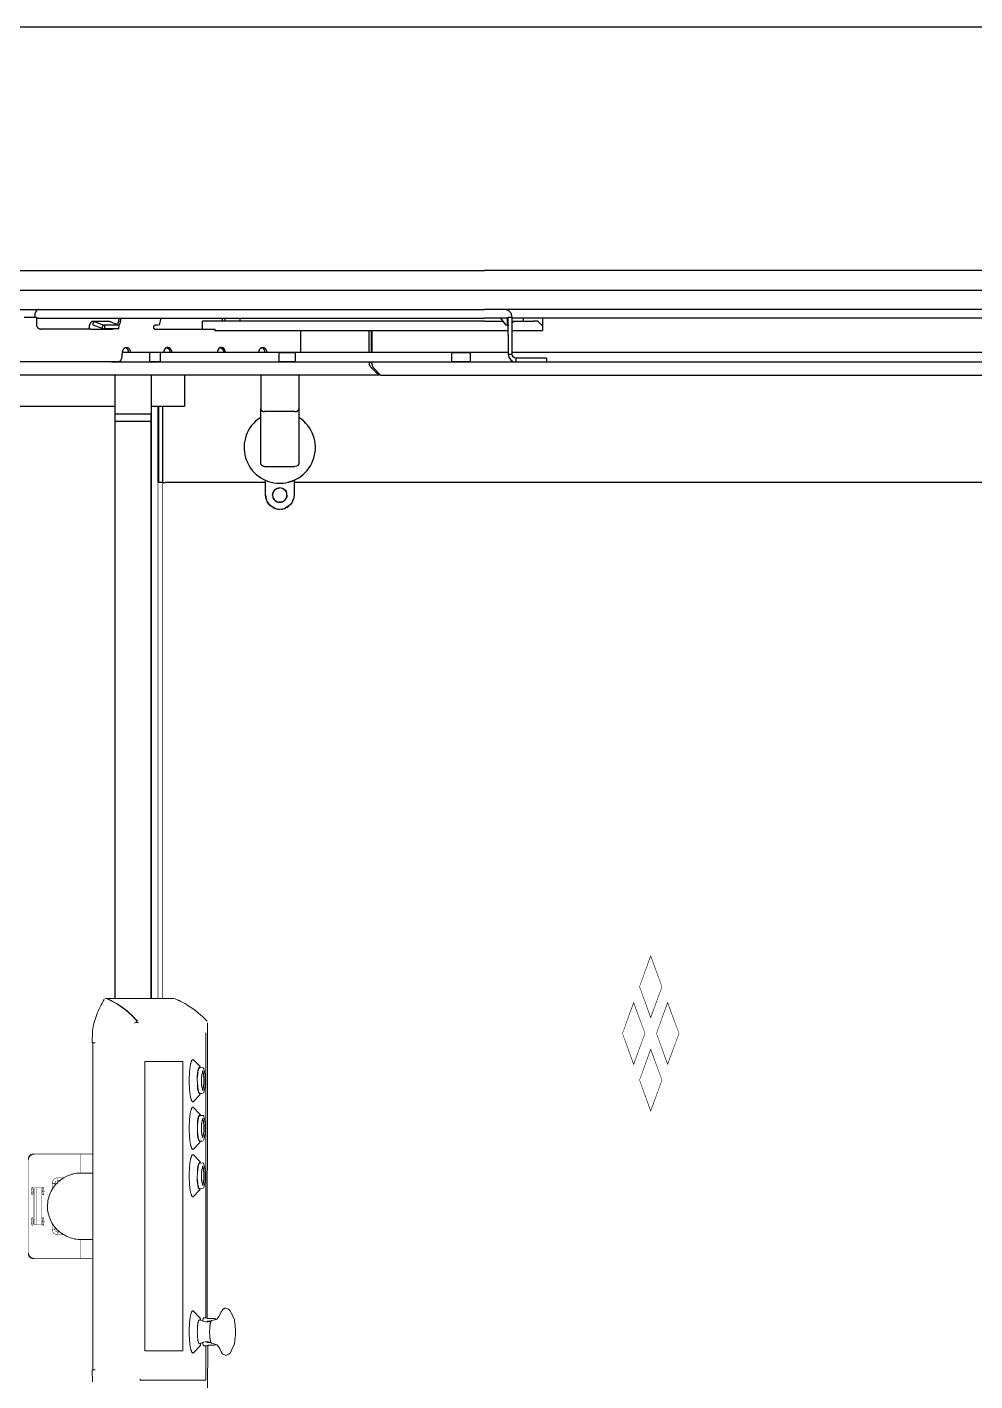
# Model space of a CAD drawing. Header units: millimetres. Extents: x -187347 to 135007, y -6415 to 292048.
# Drawn here: x -42804 to -41808, y 10049 to 11472 of the extents above; entities that cross this region are included whole.
import ezdxf

# ---------------------------------------------------------------- set-up
doc = ezdxf.new("R2010")
doc.units = ezdxf.units.MM
doc.header["$LTSCALE"] = 100
doc.layers.get('0').update_dxf_attribs({"lineweight": 18})
doc.layers.add('A-ANNO-DIMS', color=211, linetype='Continuous', lineweight=5)
doc.layers.add('Layout Cabinplant', color=30, linetype='Continuous')

# ---------------------------------------------------------------- blocks, each defined once
blk = doc.blocks.new('CP_Giblet area_New')
at = {"color": 0, "linetype": 'Continuous'}
for p, q in [((1496.7, -2405.5), (1496.7, -1798.6)), ((1496.7, -1798.6), (1496.7, -2405.5)), ((1534.7, -1798.5), (1534.7, -2405.5)), ((1348.5, -2320.6), (1349.9, -2318.5)), ((1348.9, -2320), (1348.5, -2320.6)), ((1349.9, -2318.5), (1352.3, -2316.1)), ((1350.7, -2317.8), (1349.9, -2318.5)), ((1352.3, -2316.1), (1356.1, -2313.9)), ((1354.2, -2315), (1352.3, -2316.1)), ((1356.1, -2313.9), (1358.6, -2313.2)), ((1357.5, -2313.5), (1356.1, -2313.9)), ((1358.6, -2313.2), (1361.5, -2312.9)), ((1360.1, -2313.1), (1358.6, -2313.2)), ((1363, -2313.1), (1361.5, -2312.9)), ((1361.5, -2312.9), (1364.4, -2313.2)), ((1365.6, -2313.5), (1364.4, -2313.2)), ((1364.4, -2313.2), (1366.9, -2313.9)), ((1368.9, -2315), (1366.9, -2313.9)), ((1366.9, -2313.9), (1370.7, -2316.1)), ((1372.5, -2317.8), (1370.7, -2316.1)), ((1370.7, -2316.1), (1373.2, -2318.4)), ((1374.6, -2320.5), (1373.2, -2318.4)), ((1373.2, -2318.4), (1374.6, -2320.5)), ((1346.6, -2327.9), (1347.1, -2324)), ((1346.6, -2343.6), (1346.6, -2327.9)), ((1347.1, -2324), (1348.5, -2320.6)), ((1347.7, -2322.7), (1347.1, -2324)), ((1354.3, -2326), (1354.1, -2327.9)), ((1354.1, -2327.9), (1354.3, -2326)), ((1354.1, -2327.9), (1354.3, -2329.9)), ((1355, -2324.2), (1354.3, -2326)), ((1354.3, -2326), (1354.7, -2325.1)), ((1354.3, -2329.9), (1355, -2331.6)), ((1355, -2331.6), (1354.7, -2330.8)), ((1355.7, -2323.2), (1355, -2324.2)), ((1355.7, -2332.6), (1355, -2331.6)), ((1355, -2331.6), (1355.7, -2332.6)), ((1356.9, -2322.1), (1355.7, -2323.2)), ((1356.9, -2333.8), (1355.7, -2332.6)), ((1355.7, -2332.6), (1356.9, -2333.8)), ((1358.8, -2320.9), (1356.9, -2322.1)), ((1356.9, -2322.1), (1357.8, -2321.6)), ((1356.9, -2333.8), (1358.8, -2334.9)), ((1358.8, -2334.9), (1357.8, -2334.3)), ((1360.1, -2320.6), (1358.8, -2320.9)), ((1358.8, -2320.9), (1360.1, -2320.6)), ((1361.5, -2320.4), (1360.1, -2320.6)), ((1360.1, -2320.6), (1361, -2320.5)), ((1363, -2320.6), (1361.5, -2320.4)), ((1361.5, -2320.4), (1362.1, -2320.5)), ((1364.2, -2320.9), (1363, -2320.6)), ((1366.2, -2322), (1364.2, -2320.9)), ((1364.2, -2320.9), (1365.3, -2321.6)), ((1364.2, -2334.9), (1366.2, -2333.8)), ((1366.2, -2333.8), (1365.4, -2334.3)), ((1367.4, -2323.2), (1366.2, -2322)), ((1366.2, -2322), (1367.4, -2323.2)), ((1366.2, -2333.8), (1367.4, -2332.7)), ((1368.1, -2324.2), (1367.4, -2323.2)), ((1367.4, -2323.2), (1368.1, -2324.2)), ((1367.4, -2332.7), (1368.1, -2331.6)), ((1368.1, -2324.2), (1368.4, -2325.1)), ((1368.8, -2326), (1368.1, -2324.2)), ((1368.1, -2331.6), (1368.8, -2329.9)), ((1368.8, -2329.9), (1368.4, -2330.8)), ((1369.1, -2327.9), (1368.8, -2326)), ((1369.1, -2327.9), (1368.8, -2329.9)), ((1368.8, -2329.9), (1369.1, -2327.9)), ((1375.5, -2322.7), (1374.6, -2320.5)), ((1374.6, -2320.5), (1376, -2324)), ((1376.6, -2327.9), (1376, -2324)), ((1376, -2324), (1376.6, -2327.9)), ((1376.6, -2327.9), (1376.6, -2343.6)), ((622.1, -2341), (1346.6, -2341)), ((1352.9, -2341.4), (1346.6, -2343.6)), ((1358.8, -2334.9), (1360.1, -2335.3)), ((1360.1, -2335.3), (1361.5, -2335.4)), ((1361.5, -2335.4), (1361, -2335.4)), ((1361.5, -2335.4), (1363, -2335.3)), ((1363, -2335.3), (1362.1, -2335.4)), ((1364.2, -2334.9), (1363, -2335.3)), ((1363, -2335.3), (1364.2, -2334.9)), ((1376.6, -2343.6), (1375.9, -2343.4)), ((1376.6, -2341), (1481.9, -2341)), ((1378.4, -2344.4), (1376.6, -2343.6)), ((1484.6, -2341), (1481.9, -2341)), ((1484.6, -2341), (1488.6, -2341)), ((1484.6, -2341), (1484.6, -2421.3)), ((1488.6, -2341), (1489.8, -2341)), ((1488.6, -2341), (1488.6, -2421.3)), ((1489.8, -2421.3), (1489.8, -2341)), ((1341.6, -2361.9), (1341.7, -2360.8)), ((1341.6, -2418.5), (1341.6, -2361.9)), ((1341.7, -2360.8), (1342.2, -2359.7)), ((1342.2, -2359.7), (1342.7, -2359.1)), ((1342.7, -2359.1), (1343.4, -2358.6)), ((1343.4, -2358.6), (1344, -2358.2)), ((1344, -2358.2), (1345.6, -2357.9)), ((1377.6, -2357.9), (1345.6, -2357.9)), ((1377.6, -2357.9), (1378.7, -2358.1)), ((1378.7, -2358.1), (1379.7, -2358.6)), ((1379.7, -2358.6), (1380.4, -2359.1)), ((1380.4, -2359.1), (1380.9, -2359.7)), ((1380.9, -2359.7), (1381.3, -2360.4)), ((1381.3, -2360.4), (1381.6, -2361.9)), ((1381.6, -2361.9), (1381.6, -2418.5)), ((1496.7, -2405.5), (1496.7, -2413.5)), ((1496.7, -2413.5), (1496.7, -2405.5)), ((1496.7, -2413.5), (1496.7, -2405.5)), ((1521.6, -2405.5), (1496.7, -2405.5)), ((1534.7, -2405.5), (1521.6, -2405.5)), ((1534.7, -2405.5), (1534.7, -2413.5)), ((1534.7, -2405.5), (1534.7, -2413.5)), ((1341.6, -2409.6), (1341, -2409.3)), ((1341.6, -2453.9), (1341.6, -2418.5)), ((1345.6, -2415.7), (1377.6, -2415.7)), ((1382.2, -2409.3), (1381.6, -2409.6)), ((1381.6, -2453.9), (1381.6, -2418.5)), ((1534.7, -2413.5), (1496.7, -2413.5)), ((1496.7, -2453.9), (1496.7, -2413.5)), ((1496.7, -2453.9), (1496.7, -2413.5)), ((1534.7, -2413.5), (1534.7, -2453.9)), ((1496.7, -2421.3), (1461.6, -2421.3)), ((1461.6, -2422.5), (1461.6, -2421.3)), ((1461.6, -2445.1), (1461.6, -2422.5)), ((2001.6, -2421.3), (1534.7, -2421.3)), ((1461.6, -2450.8), (1461.6, -2445.1)), ((1255.7, -2453.9), (312.9, -2453.9)), ((1255.7, -2453.9), (1263.4, -2461.9)), ((1257.4, -2453.9), (1256.8, -2455.1)), ((1265.4, -2461.9), (1257.4, -2453.9)), ((1257.4, -2453.9), (2021.6, -2453.9)), ((1258.2, -2456.5), (1260, -2456.5)), ((1263.4, -2461.9), (1263.9, -2463.1)), ((1266.4, -2463.1), (1265.4, -2461.9)), ((1461.6, -2453.9), (1461.6, -2450.8)), ((1081.4, -2467.9), (341.1, -2467.9)), ((1081.4, -2471.9), (1081.4, -2467.9)), ((1084.3, -2467.9), (1081.4, -2467.9)), ((1081.4, -2471.9), (1084.3, -2471.9)), ((1113.4, -2467.9), (1084.3, -2467.9)), ((1084.3, -2471.9), (1113.4, -2471.9)), ((1113.4, -2471.9), (1113.4, -2467.9)), ((1116.5, -2468.5), (1113.4, -2467.9)), ((1146.4, -2467.9), (1113.4, -2467.9)), ((1113.4, -2471.9), (1114.9, -2472.3)), ((1114.9, -2472.3), (1116.2, -2473.2)), ((1116.2, -2473.2), (1117, -2474.4)), ((1119.2, -2470.3), (1116.5, -2468.5)), ((1117, -2474.4), (1117.4, -2475.9)), ((1121.4, -2475.9), (1117.4, -2475.9)), ((1117.4, -2475.9), (1117.4, -2488.9)), ((1120.9, -2472.9), (1119.2, -2470.3)), ((1121.4, -2475.9), (1120.9, -2472.9)), ((1121.4, -2488.9), (1121.4, -2475.9)), ((1161.1, -2467.9), (1146.4, -2467.9)), ((1161.1, -2467.9), (1176.2, -2467.9)), ((1181.1, -2467.9), (1161.1, -2467.9)), ((1161.1, -2467.9), (1161.1, -2477.9)), ((1176.2, -2467.9), (1181.1, -2467.9)), ((1345, -2467.9), (1181.1, -2467.9)), ((1181.1, -2477.9), (1181.1, -2467.9)), ((1263.9, -2463.1), (1264.1, -2463.7)), ((1264.1, -2463.7), (1264.3, -2464.5)), ((1264.1, -2464.5), (1264.6, -2465.1)), ((1264.3, -2464.5), (1264.5, -2466.2)), ((1264.5, -2466.2), (1264.6, -2468)), ((1264.6, -2465.1), (1264.9, -2466)), ((1264.9, -2466), (1265.2, -2466.9)), ((1265.2, -2466.9), (1265.2, -2468)), ((1267.2, -2464.5), (1266.4, -2463.1)), ((1267.5, -2465.3), (1267.2, -2464.5)), ((1267.7, -2466.1), (1267.5, -2465.3)), ((1267.8, -2468), (1267.7, -2466.1)), ((1359.7, -2467.9), (1345, -2467.9)), ((1345, -2467.9), (1345, -2477.9)), ((1345, -2467.9), (1345.6, -2467.9)), ((1345.6, -2467.9), (1359.7, -2467.9)), ((1359.7, -2467.9), (1362.7, -2467.9)), ((1362.7, -2467.9), (1359.7, -2467.9)), ((1362.7, -2477.9), (1362.7, -2467.9)), ((1487, -2467.9), (1362.7, -2467.9)), ((1487, -2467.9), (1487, -2477.9)), ((1493.3, -2467.9), (1487, -2467.9)), ((1487, -2467.9), (1498.3, -2467.9)), ((1498.3, -2467.9), (1493.3, -2467.9)), ((1498.3, -2477.9), (1498.3, -2467.9)), ((1505.8, -2467.9), (1498.3, -2467.9)), ((1531.1, -2467.9), (1505.8, -2467.9)), ((1527.1, -2477.9), (1527.1, -2475.9)), ((1531.1, -2467.9), (1527.8, -2467.9)), ((1527.8, -2467.9), (1531.1, -2467.9)), ((1538.3, -2467.9), (1531.1, -2467.9)), ((1531.1, -2467.9), (1660.9, -2467.9)), ((349.1, -2477.9), (1117.4, -2477.9)), ((1117.4, -2488.9), (1117.4, -2495.9)), ((1121.4, -2477.9), (1146.4, -2477.9)), ((1121.4, -2495.9), (1121.4, -2488.9)), ((1146.4, -2477.9), (1161.1, -2477.9)), ((1176.2, -2477.9), (1161.1, -2477.9)), ((1161.1, -2477.9), (1181.1, -2477.9)), ((1181.1, -2477.9), (1176.2, -2477.9)), ((1181.1, -2477.9), (1345, -2477.9)), ((1264.6, -2477.9), (1264.6, -2500.9)), ((1265.2, -2477.9), (1265.2, -2500.9)), ((1267.8, -2500.9), (1267.8, -2477.9)), ((1339.7, -2500.9), (1339.7, -2477.9)), ((1345, -2477.9), (1345.6, -2477.9)), ((1345, -2477.9), (1359.7, -2477.9)), ((1359.7, -2477.9), (1345.6, -2477.9)), ((1359.7, -2477.9), (1362.7, -2477.9)), ((1362.7, -2477.9), (1359.7, -2477.9)), ((1362.7, -2477.9), (1487, -2477.9)), ((1380.5, -2482.7), (1379.5, -2482.9)), ((1418.6, -2477.9), (1418.8, -2479.3)), ((1418.8, -2479.3), (1419.2, -2480.4)), ((1419.2, -2480.4), (1419.6, -2481.1)), ((1419.6, -2481.1), (1420.3, -2481.9)), ((1420.3, -2481.9), (1421.4, -2482.6)), ((1420.8, -2479.3), (1420.6, -2477.9)), ((1421.2, -2480.4), (1420.8, -2479.3)), ((1421.6, -2481.1), (1421.2, -2480.4)), ((1421.4, -2482.6), (1422.1, -2482.8)), ((1422.3, -2481.9), (1421.6, -2481.1)), ((1422.1, -2482.8), (1423, -2482.9)), ((1423.5, -2482.6), (1422.3, -2481.9)), ((1423, -2482.9), (1424.2, -2482.9)), ((1424.2, -2482.9), (1423.5, -2482.6)), ((1424.2, -2482.9), (1425.6, -2481.9)), ((1425.6, -2481.9), (1426.3, -2481.1)), ((1426.3, -2481.1), (1426.7, -2480.4)), ((1426.7, -2480.4), (1427.1, -2479.3)), ((1427.1, -2479.3), (1427.3, -2477.9)), ((1474.9, -2477.9), (1475.1, -2479.3)), ((1475.1, -2479.3), (1475.5, -2480.4)), ((1475.5, -2480.4), (1475.9, -2481.1)), ((1475.9, -2481.1), (1476.6, -2481.9)), ((1476.6, -2481.9), (1477.7, -2482.6)), ((1477.1, -2479.3), (1476.9, -2477.9)), ((1477.5, -2480.4), (1477.1, -2479.3)), ((1477.9, -2481.1), (1477.5, -2480.4)), ((1477.7, -2482.6), (1478.4, -2482.8)), ((1478.6, -2481.9), (1477.9, -2481.1)), ((1478.4, -2482.8), (1479.2, -2482.9)), ((1480.1, -2482.9), (1478.6, -2481.9)), ((1479.2, -2482.9), (1480.1, -2482.9)), ((1480.8, -2482.6), (1480.1, -2482.9)), ((1480.1, -2482.9), (1480.8, -2482.6)), ((1480.8, -2482.6), (1481.9, -2481.9)), ((1481.9, -2481.9), (1482.6, -2481.1)), ((1482.6, -2481.1), (1483, -2480.4)), ((1483, -2480.4), (1483.4, -2479.3)), ((1483.4, -2479.3), (1483.6, -2477.9)), ((1487, -2477.9), (1493.3, -2477.9)), ((1487, -2477.9), (1498.3, -2477.9)), ((1493.3, -2477.9), (1498.3, -2477.9)), ((1498.3, -2477.9), (1505.8, -2477.9)), ((1505.8, -2477.9), (1518.3, -2477.9)), ((1518.3, -2477.9), (1520.3, -2477.9)), ((1518.4, -2477.9), (1520.4, -2477.9)), ((1520.3, -2477.9), (1527.1, -2477.9)), ((1523.3, -2482.9), (1522.7, -2482.9)), ((1095.4, -2500.9), (1085.4, -2500.9)), ((1085.4, -2505.9), (1085.4, -2500.9)), ((1117.4, -2500.9), (1095.4, -2500.9)), ((1117.4, -2495.9), (1117.4, -2514.9)), ((1121.4, -2495.9), (1121.4, -2514.9)), ((1146.4, -2500.9), (1121.4, -2500.9)), ((1416, -2500.9), (1146.4, -2500.9)), ((1428.5, -2500.9), (1416, -2500.9)), ((1429.8, -2500.9), (1428.5, -2500.9)), ((1429.8, -2502.4), (1429.8, -2500.9)), ((1489.7, -2502.4), (1429.8, -2502.4)), ((1442.9, -2502.4), (1442.9, -2510.9)), ((1492.6, -2502.4), (1489.7, -2502.4)), ((1530.6, -2506.7), (1531, -2502.7)), ((1531.5, -2502.7), (1545.6, -2502.7)), ((1537.4, -2502.4), (1536.4, -2502.7)), ((1542.6, -2502.4), (1537.4, -2502.4)), ((1538.4, -2502.7), (1539.4, -2502.4)), ((1541.4, -2502.4), (1544.6, -2502.5)), ((1560.1, -2502.4), (1542.6, -2502.4)), ((1545.6, -2502.7), (1545.2, -2506.7)), ((1547.9, -2507), (1548.3, -2503.1)), ((1548.3, -2503.1), (1557.7, -2506.4)), ((1560.1, -2502.4), (1612.9, -2502.4)), ((349.1, -2513.9), (1117.4, -2513.9)), ((1085.4, -2505.9), (1090.4, -2510.9)), ((1085.4, -2513.9), (1085.4, -2505.9)), ((1090.4, -2510.9), (1095.4, -2510.9)), ((1117.4, -2510.9), (1095.4, -2510.9)), ((1105.4, -2510.9), (1105.4, -2513.9)), ((1117.4, -2509.3), (1115.2, -2510.3)), ((1115.2, -2510.3), (1117.4, -2509.3)), ((1121.4, -2514.9), (1117.4, -2514.9)), ((1122.6, -2506.4), (1121, -2506.4)), ((1122.6, -2508.7), (1121.4, -2507.1)), ((1121.4, -2513.9), (1146.4, -2513.9)), ((1122.6, -2506.4), (1123.8, -2506.4)), ((1122.6, -2513.9), (1122.6, -2506.4)), ((1123.8, -2506.4), (1129.1, -2513.9)), ((1146.4, -2510.9), (1127, -2510.9)), ((1146.4, -2510.9), (1416, -2510.9)), ((1542.4, -2513.9), (1146.4, -2513.9)), ((1403.2, -2510.9), (1403.2, -2513.9)), ((1416, -2510.9), (1441.5, -2510.9)), ((1419.2, -2513.9), (1419.2, -2510.9)), ((1421.9, -2510.9), (1421.9, -2513.9)), ((1441.5, -2510.9), (1442.9, -2510.9)), ((1486.5, -2513.9), (1488.4, -2506.4)), ((1489.3, -2506.4), (1492.6, -2506.4)), ((1528.7, -2512.4), (1528.7, -2513.9)), ((1539.9, -2510.3), (1530.6, -2506.7)), ((1530.7, -2513.9), (1530.7, -2512.4)), ((1530.8, -2511.2), (1532, -2507.6)), ((1531.2, -2506.7), (1545.2, -2506.7)), ((1540.6, -2510.5), (1539.9, -2510.3)), ((1540.6, -2510.5), (1558.1, -2510.5)), ((1617.2, -2513.9), (1542.4, -2513.9)), ((1545.2, -2506.7), (1548, -2506.4)), ((1547.9, -2507), (1557.4, -2510.3)), ((1557.7, -2506.4), (1557.4, -2510.3)), ((1557.4, -2510.3), (1558.1, -2510.5)), ((1617.2, -2514.9), (1617.2, -2507.4)), ((1630.2, -2514.9), (1617.2, -2514.9)), ((149.1, -2522.9), (1146.4, -2522.9)), ((1672.3, -2522.9), (1146.4, -2522.9)), ((149.1, -2542.9), (1146.4, -2542.9)), ((1146.4, -2542.9), (1672.3, -2542.9)), ((149.1, -2563.9), (1146.4, -2563.9)), ((1586.5, -2563.9), (1146.4, -2563.9)), ((3444.7, -2563.9), (1586.5, -2563.9)), ((149.1, -2819.9), (1146.4, -2819.9)), ((1146.4, -2819.9), (1586.5, -2819.9)), ((1586.5, -2819.9), (3444.7, -2819.9))]:
    blk.add_line(p, q, dxfattribs=at)
at = {"color": 0, "linetype": 'Continuous', "const_width": 0.5}
for points in [[(971.8, -1680), (959.9, -1712.8)], [(959.9, -1712.8), (971.8, -1680.6)], [(983.5, -1712.8), (971.8, -1680)], [(983.5, -1712.8), (971.8, -1680.6)], [(971.8, -1680.6), (983.5, -1712.8)], [(959.9, -1712.8), (971.8, -1745.5)], [(971.8, -1745.5), (959.9, -1712.8)], [(971.8, -1744.9), (959.9, -1712.8)], [(971.8, -1744.9), (983.5, -1712.8)], [(983.5, -1712.8), (971.8, -1744.9)], [(971.8, -1745.5), (983.5, -1712.8)], [(954, -1729.1), (942, -1761.9)], [(942, -1761.9), (954, -1729.7)], [(965.7, -1761.9), (954, -1729.1)], [(965.7, -1761.9), (954, -1729.7)], [(954, -1729.7), (965.7, -1761.9)], [(977.8, -1761.9), (989.7, -1729.1)], [(989.7, -1729.1), (977.8, -1761.9)], [(977.8, -1761.9), (989.7, -1729.7)], [(1001.4, -1761.9), (989.7, -1729.1)], [(989.7, -1729.7), (1001.4, -1761.9)], [(1001.4, -1761.9), (989.7, -1729.7)], [(954, -1794), (942, -1761.9)], [(942, -1761.9), (954, -1794.6)], [(954, -1794.6), (965.7, -1761.9)], [(965.7, -1761.9), (954, -1794)], [(954, -1794), (965.7, -1761.9)], [(977.8, -1761.9), (989.7, -1794.6)], [(989.7, -1794), (977.8, -1761.9)], [(989.7, -1794.6), (977.8, -1761.9)], [(989.7, -1794.6), (1001.4, -1761.9)], [(1001.4, -1761.9), (989.7, -1794)], [(989.7, -1794), (1001.4, -1761.9)], [(971.8, -1778.2), (959.9, -1811)], [(959.9, -1811), (971.8, -1778.2)], [(959.9, -1811), (971.8, -1778.8)], [(983.5, -1811), (971.8, -1778.2)], [(971.8, -1778.8), (983.5, -1811)], [(983.5, -1811), (971.8, -1778.8)], [(1484.6, -1798.6), (1484.7, -2341)], [(1488.6, -1798.6), (1488.6, -2341)], [(1489.8, -2341), (1489.8, -1798.6)], [(971.8, -1843.1), (959.9, -1811)], [(971.8, -1843.7), (959.9, -1811)], [(959.9, -1811), (971.8, -1843.7)], [(971.8, -1843.7), (983.5, -1811)], [(983.5, -1811), (971.8, -1843.1)], [(971.8, -1843.1), (983.5, -1811)], [(622.1, -2341), (1346.6, -2341)], [(1376.6, -2341), (1481.9, -2341)], [(1481.9, -2341), (1484.7, -2341)], [(1484.7, -2341), (1488.6, -2341)], [(1488.6, -2341), (1489.8, -2341)]]:
    blk.add_lwpolyline(points, dxfattribs=at)
at = {"color": 0, "linetype": 'Continuous'}
for centre, radius, start, end in [((1361.6, -2377.9), 37.5, 90, 236.6665), ((1361.6, -2377.9), 37.5, 113.5756, 116.6642), ((1361.6, -2377.9), 37.5, 303.3335, 90), ((1113.4, -2502.5), 8, 259.9986, 282.4993), ((1113.4, -2502.5), 8, 259.9986, 282.4993), ((1125.4, -2514.9), 8, 180, 270), ((1125.4, -2514.9), 8, 180, 270), ((1125.4, -2514.9), 8, 180, 270), ((1125.4, -2514.9), 8, 180, 270)]:
    blk.add_arc(centre, radius, start, end, dxfattribs=at)
for points in [[(1345.6, -2415.7), (1344.8, -2415.8), (1344, -2415.9), (1343.8, -2416), (1343.5, -2416.1), (1343.2, -2416.3), (1343, -2416.4), (1342.7, -2416.6), (1342.4, -2416.8), (1342.2, -2417), (1342, -2417.3), (1341.7, -2417.9), (1341.6, -2418.5)], [(1381.6, -2418.5), (1381.4, -2418), (1381.3, -2417.5), (1381.1, -2417.3), (1381, -2417.1), (1380.8, -2416.9), (1380.5, -2416.7), (1380.3, -2416.5), (1380, -2416.3), (1379.7, -2416.1), (1379.3, -2416), (1378.4, -2415.8), (1377.6, -2415.7)], [(1531.1, -2467.9), (1530.2, -2468.1), (1529.5, -2468.5), (1529.2, -2468.9), (1528.8, -2469.3), (1528.5, -2469.8), (1528.2, -2470.3), (1528, -2470.9), (1527.7, -2471.5), (1527.5, -2472.2), (1527.4, -2472.9), (1527.1, -2474.4), (1527.1, -2475.9)], [(1375.2, -2477.9), (1375.2, -2478.9), (1375.5, -2479.8), (1375.7, -2480.3), (1375.9, -2480.7), (1376.1, -2481.1), (1376.4, -2481.5), (1376.6, -2481.7), (1376.9, -2481.9), (1377.2, -2482.2), (1377.6, -2482.4), (1378.5, -2482.8), (1379.5, -2482.9)], [(1377.2, -2477.9), (1377.2, -2478.9), (1377.5, -2479.8), (1377.6, -2480.2), (1377.8, -2480.6), (1378.1, -2481), (1378.3, -2481.3), (1378.9, -2482.1), (1379.5, -2482.9)], [(1379.5, -2482.9), (1380.3, -2482.7), (1381.1, -2482.5), (1381.4, -2482.4), (1381.7, -2482.2), (1382, -2482), (1382.3, -2481.7), (1382.7, -2481.2), (1383.1, -2480.7), (1383.3, -2480.3), (1383.5, -2479.8), (1383.7, -2478.9), (1383.8, -2477.9)], [(1518.4, -2477.9), (1518.5, -2478.9), (1518.7, -2479.8), (1518.9, -2480.3), (1519.1, -2480.7), (1519.4, -2481.1), (1519.7, -2481.5), (1519.9, -2481.7), (1520.1, -2481.9), (1520.5, -2482.2), (1520.8, -2482.4), (1521.8, -2482.8), (1522.7, -2482.9)], [(1520.4, -2477.9), (1520.5, -2478.9), (1520.7, -2479.8), (1520.9, -2480.2), (1521.1, -2480.6), (1521.3, -2481), (1521.6, -2481.3), (1522.2, -2482.1), (1522.7, -2482.9)], [(1522.7, -2482.9), (1523.6, -2482.8), (1524.4, -2482.6), (1524.7, -2482.4), (1524.9, -2482.3), (1525.3, -2482), (1525.6, -2481.7), (1526, -2481.2), (1526.3, -2480.7), (1526.5, -2480.3), (1526.7, -2479.8), (1527, -2478.9), (1527.1, -2477.9)], [(1492.6, -2506.4), (1493.1, -2506.3), (1493.5, -2506.2), (1493.6, -2506.1), (1493.7, -2506), (1493.9, -2505.8), (1494, -2505.6), (1494.1, -2505.3), (1494.2, -2505.1), (1494.3, -2504.9), (1494.3, -2504.6), (1494.3, -2504.3), (1494.3, -2504.1), (1494.2, -2503.8), (1494.2, -2503.6), (1494.1, -2503.4), (1493.9, -2503.2), (1493.8, -2503), (1493.6, -2502.8), (1493.1, -2502.5), (1492.6, -2502.4)], [(1531.5, -2502.7), (1531.3, -2502.7), (1531, -2502.7)], [(1548.3, -2503.1), (1548, -2503), (1547.8, -2503), (1547.5, -2502.9), (1547.2, -2502.9), (1547, -2502.8), (1546.7, -2502.8), (1546.1, -2502.7), (1545.6, -2502.7)], [(1558.1, -2510.5), (1558.9, -2510.3), (1559.6, -2509.9), (1560, -2509.5), (1560.3, -2509.1), (1560.6, -2508.6), (1560.9, -2508.1), (1561.2, -2507.5), (1561.4, -2506.9), (1561.6, -2506.2), (1561.8, -2505.5), (1562, -2504), (1562.1, -2502.4)], [(1617.2, -2507.4), (1617.1, -2506.5), (1616.9, -2505.5), (1616.7, -2505.1), (1616.5, -2504.7), (1616.2, -2504.3), (1616, -2503.9), (1615.7, -2503.7), (1615.5, -2503.4), (1615.2, -2503.2), (1614.8, -2503), (1613.9, -2502.6), (1612.9, -2502.4)], [(1530.6, -2506.7), (1529.7, -2508), (1529.1, -2509.5), (1528.8, -2510.9), (1528.7, -2512.4)], [(1531.2, -2506.7), (1530.9, -2506.7), (1530.6, -2506.7)], [(1530.8, -2511.2), (1530.7, -2511.8), (1530.7, -2512.4)], [(1547.9, -2507), (1547.8, -2506.7), (1547.4, -2506.6), (1547.2, -2506.7), (1546.9, -2506.8), (1546.6, -2506.8), (1546.4, -2506.7), (1545.8, -2506.7), (1545.2, -2506.7)], [(1615.2, -2522.9), (1616, -2522.8), (1616.8, -2522.3), (1617.1, -2522), (1617.4, -2521.6), (1617.8, -2521.1), (1618, -2520.6), (1618.3, -2520), (1618.5, -2519.4), (1618.8, -2518.7), (1618.9, -2518), (1619.1, -2516.5), (1619.2, -2514.9)]]:
    blk.add_spline(points, degree=3, dxfattribs=at)
at = {"layer": 'A-ANNO-DIMS', "linetype": 'Continuous'}
for p, q in [((1437.4, -1387.1), (1437, -1433.5)), ((1439.3, -1433.3), (1439.3, -1398.7)), ((1439.6, -1397.2), (1507.9, -1397.2)), ((1555.6, -1408.2), (1556.3, -1408.2)), ((1556.3, -1408.2), (1558.6, -1408.1)), ((1558, -1408.2), (1556.3, -1408.2)), ((1558.1, -1752.1), (1558, -1408.2)), ((1558.6, -1408.1), (1558.5, -1395.7)), ((1414.6, -1425), (1418.2, -1423.1)), ((1415.4, -1424.3), (1418.2, -1423.1)), ((1421.7, -1425), (1418.2, -1423.1)), ((1408.7, -1439.5), (1409.3, -1435.6)), ((1409.3, -1435.6), (1412, -1429.4)), ((1412, -1429.4), (1413.5, -1426.2)), ((1413.5, -1426.2), (1414.6, -1425)), ((1423.2, -1427.1), (1421.7, -1425)), ((1425.2, -1431.7), (1423.2, -1427.1)), ((1425.2, -1431.7), (1427.4, -1434)), ((1427.4, -1434), (1427.7, -1434.6)), ((1432.9, -1436.1), (1427.7, -1434.6)), ((1429, -1435), (1429.5, -1434.2)), ((1430.9, -1434.1), (1430.1, -1434.1)), ((1434.2, -1434.1), (1430.1, -1434.1)), ((1431.8, -1434.1), (1430.9, -1434.1)), ((1431.8, -1434.1), (1435.9, -1434.1)), ((1437.6, -1437.8), (1433.7, -1436.4)), ((1436.7, -1436.8), (1433.7, -1436.4)), ((1434.8, -1434.1), (1434.2, -1434.1)), ((1435.9, -1434.1), (1434.8, -1434.1)), ((1437, -1433.5), (1435.9, -1434.1)), ((1435.9, -1434.1), (1436.5, -1434.1)), ((1436.5, -1434.1), (1437, -1433.5)), ((1437.4, -1436.9), (1436.7, -1436.8)), ((1437, -1433.5), (1438.1, -1433.3)), ((1437, -1433.5), (1437.7, -1433.8)), ((1438, -1437.1), (1437.4, -1436.9)), ((1442.1, -1437.1), (1437.6, -1437.8)), ((1437.6, -1437.8), (1441.2, -1437.3)), ((1438.8, -1437.6), (1438, -1437.1)), ((1441.3, -1433.3), (1438.1, -1433.3)), ((1441.2, -1437.3), (1442.1, -1437.1)), ((1442.2, -1434.4), (1441.3, -1433.3)), ((1445.9, -1435.6), (1442.1, -1437.1)), ((1442.9, -1436.7), (1442.2, -1434.4)), ((1444.6, -1435.9), (1444.7, -1435.2)), ((1444.7, -1435.2), (1445, -1434.2)), ((1445.6, -1433.2), (1445, -1434.2)), ((1445.6, -1433.2), (1452.2, -1426.2)), ((1463.6, -1428.1), (1503.2, -1428.1)), ((1463.6, -1428.1), (1463.6, -1732.2)), ((1463.6, -1732.2), (1463.6, -1428.1)), ((1503.2, -1428.1), (1503.2, -1732.2)), ((1408.1, -1447), (1408.2, -1444.6)), ((1408.1, -1448.7), (1408.1, -1447)), ((1408.1, -1450.7), (1408.1, -1448.7)), ((1408.3, -1453.1), (1408.1, -1450.7)), ((1408.2, -1444.6), (1408.3, -1442.5)), ((1408.3, -1442.5), (1408.7, -1439.5)), ((1408.6, -1455.6), (1408.3, -1453.1)), ((1409, -1459), (1408.6, -1455.6)), ((1409.3, -1460.6), (1409, -1459)), ((1411, -1464.7), (1409.3, -1460.6)), ((1411.4, -1465.5), (1411, -1464.7)), ((1413.9, -1470.5), (1411.4, -1465.5)), ((1423.2, -1469.1), (1425.2, -1464.5)), ((1424.8, -1465.2), (1425.2, -1464.5)), ((1425.2, -1464.5), (1425.7, -1464.2)), ((1425.7, -1464.2), (1427.7, -1461.6)), ((1432.9, -1460.1), (1427.7, -1461.6)), ((1427.7, -1461.6), (1428.4, -1461.1)), ((1432.9, -1460.1), (1428.4, -1461.1)), ((1429, -1461.3), (1429.6, -1462.1)), ((1429.6, -1462.1), (1430.9, -1462.1)), ((1430.1, -1462.1), (1434.2, -1462.1)), ((1430.9, -1462.1), (1431.8, -1462.1)), ((1435.9, -1462.1), (1431.8, -1462.1)), ((1437.6, -1458.4), (1433.9, -1459.3)), ((1437.6, -1458.4), (1433.9, -1459.3)), ((1433.9, -1459.3), (1436.7, -1459.4)), ((1434.2, -1462.1), (1434.8, -1462.1)), ((1434.8, -1462.1), (1435.9, -1462.1)), ((1435.9, -1462.1), (1437.1, -1462.3)), ((1436.5, -1462.1), (1435.9, -1462.1)), ((1437.1, -1462.3), (1436.5, -1462.1)), ((1436.7, -1459.4), (1437.4, -1459.3)), ((1438.1, -1463), (1437.1, -1462.3)), ((1437.7, -1462.5), (1437.1, -1462.3)), ((1437.4, -1459.3), (1438, -1459.1)), ((1437.7, -1462.5), (1437.4, -1773.1)), ((1437.6, -1458.4), (1442.1, -1459.2)), ((1442.1, -1459.2), (1437.6, -1458.4)), ((1438, -1459.1), (1438.8, -1458.6)), ((1438.1, -1463), (1441.3, -1463)), ((1439.3, -1761.6), (1439.3, -1463)), ((1442.1, -1459.2), (1445.9, -1460.6)), ((1442.2, -1461.8), (1442.9, -1459.5)), ((1444.9, -1461.7), (1444.5, -1460.1)), ((1444.9, -1461.7), (1444.5, -1460.1)), ((1445.1, -1462.3), (1444.9, -1461.7)), ((1445.1, -1462.3), (1444.9, -1461.7)), ((1445.5, -1463), (1445.1, -1462.3)), ((1445.5, -1463), (1452.2, -1470)), ((1414.6, -1471.2), (1413.9, -1470.5)), ((1415.4, -1471.9), (1414.6, -1471.2)), ((1418.5, -1473.1), (1415.4, -1471.9)), ((1415.4, -1471.9), (1418.5, -1473.1)), ((1418.5, -1473.1), (1420.9, -1471.9)), ((1420.9, -1471.9), (1421.7, -1471.2)), ((1421.7, -1471.2), (1422.1, -1470.6)), ((1422.1, -1470.6), (1423.2, -1469.1)), ((1619.8, -1525.1), (1620.7, -1525.1)), ((1625.7, -1530.1), (1625.7, -1531)), ((1570.5, -1545.1), (1558, -1545.1)), ((1572.1, -1545.1), (1570.5, -1545.1)), ((1570.5, -1545.1), (1572.1, -1545.1)), ((1573.6, -1545.3), (1572.1, -1545.1)), ((1572.1, -1545.1), (1573.6, -1545.3)), ((1574.9, -1545.4), (1573.6, -1545.3)), ((1573.6, -1545.3), (1574.9, -1545.4)), ((1576.8, -1545.7), (1575.4, -1545.5)), ((1575.4, -1545.5), (1576.8, -1545.7)), ((1578.5, -1546.1), (1576.8, -1545.7)), ((1580.3, -1546.5), (1578.5, -1546.1)), ((1581.6, -1546.9), (1580.3, -1546.5)), ((1583.3, -1547.6), (1581.6, -1546.9)), ((1585, -1548.3), (1583.3, -1547.6)), ((1586.1, -1548.8), (1585, -1548.3)), ((1587.6, -1549.6), (1586.1, -1548.8)), ((1589, -1550.4), (1587.6, -1549.6)), ((1590.7, -1551.5), (1589, -1550.4)), ((1591.8, -1552.3), (1590.7, -1551.5)), ((1593.3, -1553.5), (1591.8, -1552.3)), ((1595.7, -1555.7), (1593.3, -1553.5)), ((1596.9, -1557), (1595.7, -1555.7)), ((1598, -1558.3), (1596.9, -1557)), ((1599, -1559.7), (1598, -1558.3)), ((1600, -1561.1), (1599, -1559.7)), ((1601, -1562.7), (1600, -1561.1)), ((1601.8, -1564.2), (1601, -1562.7)), ((1602.6, -1565.9), (1601.8, -1564.2)), ((1603.3, -1567.5), (1602.6, -1565.9)), ((1603.9, -1569.2), (1603.3, -1567.5)), ((1604.4, -1571), (1603.9, -1569.2)), ((1604.9, -1572.8), (1604.4, -1571)), ((1605.2, -1574.6), (1604.9, -1572.8)), ((1605.5, -1576.5), (1605.2, -1574.6)), ((1605.6, -1578.3), (1605.5, -1576.5)), ((1605.6, -1580.2), (1605.6, -1578.3)), ((1445.6, -1597.3), (1452.2, -1590.3)), ((1602.6, -1594.5), (1603.3, -1592.8)), ((1603.3, -1592.8), (1603.9, -1591.1)), ((1603.9, -1591.1), (1604.4, -1589.3)), ((1604.4, -1589.3), (1604.8, -1587.5)), ((1604.8, -1587.5), (1605.2, -1585.7)), ((1605.2, -1585.7), (1605.4, -1583.9)), ((1605.4, -1583.9), (1605.6, -1582)), ((1605.6, -1582), (1605.6, -1580.2)), ((1439.8, -1612.2), (1440, -1607.2)), ((1440, -1607.2), (1440.5, -1602.9)), ((1440.5, -1602.9), (1441.3, -1599.9)), ((1441.3, -1599.9), (1441.8, -1599.3)), ((1442.5, -1602.5), (1443.5, -1605.7)), ((1443, -1603.1), (1442.5, -1602.5)), ((1445.6, -1598.5), (1442.6, -1598.7)), ((1443.5, -1605.7), (1443.8, -1609.9)), ((1445.6, -1597.3), (1444.9, -1598.7)), ((1444.9, -1598.7), (1445.6, -1597.3)), ((1590.2, -1609.1), (1591.7, -1608)), ((1591.7, -1608), (1593.1, -1606.9)), ((1593.1, -1606.9), (1594.3, -1605.8)), ((1594.3, -1605.8), (1595.6, -1604.6)), ((1595.6, -1604.6), (1596.8, -1603.4)), ((1596.8, -1603.4), (1597.9, -1602)), ((1597.9, -1602), (1599, -1600.6)), ((1599, -1600.6), (1600, -1599.2)), ((1600, -1599.2), (1600.9, -1597.7)), ((1600.9, -1597.7), (1601.8, -1596.1)), ((1601.8, -1596.1), (1602.6, -1594.5)), ((1440, -1617.2), (1439.8, -1612.2)), ((1440.5, -1621.5), (1440, -1617.2)), ((1441.3, -1624.5), (1440.5, -1621.5)), ((1443.5, -1618.8), (1442.4, -1621.6)), ((1442.4, -1621.6), (1442.8, -1622.1)), ((1443.8, -1614.6), (1443.5, -1618.8)), ((1443.8, -1609.9), (1443.9, -1611.7)), ((1443.9, -1612.7), (1443.8, -1614.6)), ((1443.9, -1611.7), (1443.9, -1612.7)), ((1570.5, -1615.1), (1558, -1615.1)), ((1570.5, -1615.1), (1572.1, -1615.1)), ((1572.1, -1615.1), (1570.5, -1615.1)), ((1572.1, -1615.1), (1573.7, -1615)), ((1573.7, -1615), (1572.1, -1615.1)), ((1573.7, -1615), (1575.3, -1614.8)), ((1575.3, -1614.8), (1573.7, -1615)), ((1575.3, -1614.8), (1576.9, -1614.5)), ((1576.9, -1614.5), (1575.3, -1614.8)), ((1576.9, -1614.5), (1578.4, -1614.2)), ((1578.4, -1614.2), (1576.9, -1614.5)), ((1578.4, -1614.2), (1579.2, -1614)), ((1579.2, -1614), (1578.4, -1614.2)), ((1579.2, -1614), (1580, -1613.8)), ((1580, -1613.8), (1579.2, -1614)), ((1580, -1613.8), (1581.5, -1613.3)), ((1581.5, -1613.3), (1580, -1613.8)), ((1581.5, -1613.3), (1583, -1612.8)), ((1582.4, -1613), (1581.5, -1613.3)), ((1583, -1612.8), (1582.4, -1613)), ((1583, -1612.8), (1584.6, -1612.1)), ((1584.6, -1612.1), (1586.1, -1611.5)), ((1586.1, -1611.5), (1587.5, -1610.7)), ((1587.5, -1610.7), (1589, -1609.9)), ((1589, -1609.9), (1590.2, -1609.1)), ((1442.2, -1625.6), (1445.6, -1625.7)), ((1445.3, -1626.7), (1444.9, -1625.8)), ((1445.3, -1626.7), (1444.9, -1625.8)), ((1445.6, -1627.3), (1445.3, -1626.7)), ((1445.6, -1627.3), (1452.2, -1634.1)), ((1620.7, -1635.1), (1619.8, -1635.1)), ((1622, -1634.7), (1621.1, -1634.8)), ((1625.7, -1629.2), (1625.7, -1630.1)), ((1440.5, -1652.9), (1441.3, -1649.9)), ((1441.3, -1649.9), (1441.8, -1649.3)), ((1445.6, -1648.7), (1442.6, -1648.7)), ((1445.6, -1647.3), (1444.9, -1648.7)), ((1444.9, -1648.7), (1445.6, -1647.3)), ((1445.6, -1647.3), (1452.2, -1640.3)), ((1439.8, -1662.2), (1440, -1657.2)), ((1440, -1667.2), (1439.8, -1662.2)), ((1440, -1657.2), (1440.5, -1652.9)), ((1442.5, -1652.5), (1443.5, -1655.7)), ((1443, -1653.1), (1442.5, -1652.5)), ((1443.5, -1655.7), (1443.8, -1659.9)), ((1443.8, -1664.6), (1443.5, -1668.8)), ((1443.8, -1659.9), (1443.9, -1661.7)), ((1443.9, -1662.7), (1443.8, -1664.6)), ((1443.9, -1661.7), (1443.9, -1662.7)), ((1440.5, -1671.5), (1440, -1667.2)), ((1441.3, -1674.5), (1440.5, -1671.5)), ((1442.7, -1671.9), (1442.2, -1672.4)), ((1442.2, -1675.6), (1445.6, -1675.7)), ((1443.5, -1668.8), (1442.7, -1671.9)), ((1444.9, -1675.8), (1445.1, -1676.4)), ((1445.1, -1676.4), (1444.9, -1675.8)), ((1445.1, -1676.4), (1445.5, -1677.1)), ((1445.5, -1677.1), (1452.2, -1684.1)), ((1445.6, -1697.3), (1452.2, -1690.3)), ((1439.8, -1712.2), (1440, -1707.2)), ((1440, -1707.2), (1440.5, -1702.9)), ((1440.5, -1702.9), (1441.3, -1699.9)), ((1441.3, -1699.9), (1441.8, -1699.3)), ((1442.8, -1702.3), (1442.2, -1702.1)), ((1442.8, -1702.3), (1442.4, -1702.8)), ((1442.4, -1702.8), (1443.5, -1705.7)), ((1445.6, -1698.7), (1442.6, -1698.7)), ((1443, -1703.1), (1442.8, -1702.3)), ((1443.5, -1705.7), (1443.8, -1709.9)), ((1445.6, -1697.3), (1444.9, -1698.7)), ((1444.9, -1698.7), (1445.6, -1697.3)), ((1440, -1717.2), (1439.8, -1712.2)), ((1440.5, -1721.5), (1440, -1717.2)), ((1441.3, -1724.5), (1440.5, -1721.5)), ((1443.5, -1718.8), (1442.4, -1721.6)), ((1443.8, -1714.6), (1443.5, -1718.8)), ((1443.8, -1709.9), (1443.9, -1711.7)), ((1443.9, -1712.7), (1443.8, -1714.6)), ((1443.9, -1711.7), (1443.9, -1712.7)), ((1442.2, -1725.6), (1445.6, -1725.9)), ((1445.3, -1726.7), (1444.9, -1725.8)), ((1445.3, -1726.7), (1444.9, -1725.8)), ((1445.6, -1727.3), (1445.3, -1726.7)), ((1445.6, -1727.3), (1452.2, -1734.1)), ((1503.2, -1732.2), (1463.6, -1732.2)), ((1556.3, -1752.1), (1555.6, -1752.1)), ((1556.3, -1752.1), (1558.1, -1752.1)), ((1558.6, -1752.1), (1556.3, -1752.1)), ((1557.4, -1752.1), (1558.1, -1752.1)), ((1558.5, -1764.5), (1558.6, -1752.1)), ((1437.7, -1774.7), (1438.6, -1775.6)), ((1438.6, -1775.6), (1440.9, -1777.9)), ((1440.9, -1777.9), (1438.6, -1775.6)), ((1440.9, -1777.9), (1442.3, -1779.3)), ((1510, -1773.3), (1513.5, -1773.1)), ((1511.4, -1773.3), (1510, -1773.3)), ((1511.4, -1773.3), (1510, -1773.3)), ((1511.7, -1775.6), (1510.8, -1774.7)), ((1512, -1773.3), (1511.7, -1775.6)), ((1511.7, -1775.6), (1512.2, -1775.6)), ((1512.5, -1773.3), (1512, -1773.3)), ((1512.2, -1775.6), (1512.5, -1773.3)), ((1514.8, -1779), (1512.2, -1775.6)), ((1514.1, -1773.1), (1512.5, -1773.3)), ((1513.5, -1773.1), (1514.1, -1773.1)), ((1442.3, -1779.3), (1447.3, -1783.4)), ((1447.3, -1783.4), (1442.3, -1779.3)), ((1447.3, -1783.4), (1451.5, -1786.9)), ((1451.5, -1786.9), (1458.2, -1791.3)), ((1458.2, -1791.3), (1451.5, -1786.9)), ((1458.2, -1791.3), (1461.5, -1793.3)), ((1461.5, -1793.3), (1472.2, -1798.5)), ((1523.5, -1786.7), (1516.6, -1780.6)), ((1533, -1793.2), (1524.3, -1787.3)), ((1543.2, -1798.5), (1533, -1793.2)), ((1473, -1798.6), (1543.7, -1798.5)), ((1543.2, -1798.5), (1543.7, -1798.5)), ((1543.7, -1798.5), (1544.4, -1798.6)), ((1543.7, -1798.5), (1544.4, -1798.6)), ((1544.4, -1798.6), (1543.7, -1798.5)), ((1545.3, -1798.4), (1544.4, -1798.6))]:
    blk.add_line(p, q, dxfattribs=at)
at = {"layer": 'A-ANNO-DIMS', "linetype": 'Continuous', "const_width": 0.5}
for points in [[(1570.7, -1525.1), (1558, -1525.1)], [(1570.7, -1525.1), (1570.7, -1545.1)], [(1570.7, -1525.1), (1619.8, -1525.1)], [(1570.7, -1525.1), (1570.7, -1545.1)], [(1620.4, -1525.3), (1622, -1525.6)], [(1625.3, -1528.8), (1625.4, -1529.7)], [(1625.7, -1531), (1625.7, -1629.2)], [(1594.8, -1550.1), (1588.5, -1550.1)], [(1596.6, -1550.4), (1594.8, -1550.1)], [(1594.8, -1553.1), (1594.8, -1550.1)], [(1597.2, -1550.6), (1596.6, -1550.4)], [(1598.1, -1551.1), (1597.2, -1550.6)], [(1599.1, -1551.9), (1598.1, -1551.1)], [(1594.8, -1553.1), (1592.8, -1553.1)], [(1594.8, -1553.1), (1595.8, -1553.2)], [(1595.8, -1553.2), (1596.5, -1553.5)], [(1596.5, -1553.5), (1597.3, -1554.3)], [(1597.7, -1555.1), (1597.8, -1556)], [(1600.7, -1556), (1597.8, -1556)], [(1597.8, -1556), (1597.8, -1558)], [(1599.7, -1552.7), (1599.1, -1551.9)], [(1600.3, -1553.7), (1599.7, -1552.7)], [(1600.7, -1556), (1600.5, -1554.3)], [(1600.7, -1556), (1600.7, -1562.3)], [(1609.8, -1560.1), (1609.3, -1564.1)], [(1609.3, -1564.1), (1611.1, -1564.1)], [(1609.3, -1564.1), (1609.8, -1568.1)], [(1609.8, -1560.1), (1610.7, -1560.1)], [(1611.1, -1564.1), (1610.7, -1560.1)], [(1610.7, -1568.1), (1611.1, -1564.1)], [(1612, -1560.6), (1619.8, -1560.6)], [(1612, -1599.6), (1612, -1560.6)], [(1616.9, -1560.6), (1616.9, -1599.6)], [(1619.8, -1560.6), (1619.8, -1599.6)], [(1621.1, -1560.1), (1620.7, -1564.1)], [(1620.7, -1564.1), (1621.1, -1568.1)], [(1620.7, -1564.1), (1622.5, -1564.1)], [(1621.1, -1560.1), (1622.1, -1560.1)], [(1622.5, -1564.1), (1622.1, -1560.1)], [(1622.1, -1568.1), (1622.5, -1564.1)], [(1610.7, -1568.1), (1609.8, -1568.1)], [(1622.1, -1568.1), (1621.1, -1568.1)], [(1609.8, -1592.1), (1609.3, -1596.1)], [(1609.8, -1592.1), (1610.7, -1592.1)], [(1611.1, -1596.1), (1610.7, -1592.1)], [(1621.1, -1592.1), (1620.7, -1596.1)], [(1621.1, -1592.1), (1622.1, -1592.1)], [(1622.5, -1596.1), (1622.1, -1592.1)], [(1592.8, -1607.2), (1594.8, -1607.2)], [(1595.7, -1607.1), (1594.8, -1607.2)], [(1594.8, -1610.1), (1594.8, -1607.2)], [(1597.3, -1605.9), (1596.5, -1606.7)], [(1597.7, -1605.1), (1597.3, -1605.9)], [(1597.8, -1604.2), (1597.7, -1605.1)], [(1597.8, -1602.2), (1597.8, -1604.2)], [(1597.8, -1604.2), (1600.7, -1604.2)], [(1598.1, -1609.1), (1598.9, -1608.5)], [(1598.9, -1608.5), (1599.7, -1607.5)], [(1599.7, -1607.5), (1600.3, -1606.5)], [(1600.3, -1606.5), (1600.5, -1605.9)], [(1600.5, -1605.9), (1600.7, -1604.2)], [(1600.7, -1598), (1600.7, -1604.2)], [(1609.3, -1596.1), (1611.1, -1596.1)], [(1609.3, -1596.1), (1609.8, -1600.1)], [(1610.7, -1600.1), (1609.8, -1600.1)], [(1610.7, -1600.1), (1611.1, -1596.1)], [(1619.8, -1599.6), (1612, -1599.6)], [(1620.7, -1596.1), (1622.5, -1596.1)], [(1620.7, -1596.1), (1621.1, -1600.1)], [(1622.1, -1600.1), (1621.1, -1600.1)], [(1622.1, -1600.1), (1622.5, -1596.1)], [(1570.7, -1635.1), (1570.7, -1615.1)], [(1570.7, -1635.1), (1570.7, -1615.1)], [(1588.5, -1610.1), (1594.8, -1610.1)], [(1594.8, -1610.1), (1596.6, -1609.9)], [(1597.1, -1609.7), (1598.1, -1609.1)], [(1558, -1635.1), (1570.7, -1635.1)], [(1619.8, -1635.1), (1570.7, -1635.1)], [(1622, -1634.7), (1621.1, -1634.8)], [(1625.6, -1629.8), (1625.3, -1631.4)]]:
    blk.add_lwpolyline(points, dxfattribs=at)
for points in [[(1625.3, -1528.8, 0.198921), (1622, -1525.6)], [(1622, -1634.7, 0.19892), (1625.3, -1631.4)]]:
    blk.add_lwpolyline(points, format="xyb", dxfattribs=at)
at = {"layer": 'A-ANNO-DIMS', "linetype": 'Continuous'}
for centre, radius, start, end in [((1620.7, -1530.1), 5, 0, 90), ((1620.7, -1630.1), 5, 270, 0), ((1508.5, -1709.1), 96.5, 240.8348, 247.8936)]:
    blk.add_arc(centre, radius, start, end, dxfattribs=at)
for points in [[(1439.6, -1397.2), (1439.4, -1397.7), (1439.4, -1398.2), (1439.4, -1398.5), (1439.3, -1398.7)], [(1508.2, -1398.7), (1508.2, -1398.5), (1508.2, -1398.3), (1508.1, -1397.7), (1507.9, -1397.2)], [(1425.2, -1431.7), (1424.8, -1431), (1424.4, -1430.5)], [(1432.9, -1460.1), (1433.5, -1459.9), (1433.9, -1459.4), (1434.1, -1458.7), (1434.3, -1458.1), (1434.5, -1457.4), (1434.7, -1456.6), (1434.8, -1455.7), (1434.9, -1454.8), (1435, -1453.7), (1435.1, -1452.7), (1435.2, -1451.6), (1435.2, -1450.5), (1435.3, -1449.3), (1435.3, -1448.1), (1435.3, -1446.9), (1435.2, -1445.8), (1435.2, -1444.6), (1435.1, -1443.5), (1435, -1442.5), (1434.9, -1441.4), (1434.8, -1440.5), (1434.7, -1439.6), (1434.5, -1438.9), (1434.4, -1438.1), (1434.2, -1437.6), (1434, -1437), (1433.6, -1436.4), (1432.9, -1436.1)], [(1445.6, -1433.2), (1445.1, -1434.1), (1444.7, -1435.2)], [(1448.2, -1448.1), (1448.1, -1445.6), (1448, -1443.1), (1447.9, -1442), (1447.8, -1440.9), (1447.6, -1440), (1447.5, -1439), (1447.3, -1438.2), (1447.1, -1437.4), (1447, -1436.9), (1446.7, -1436.3), (1446.4, -1435.8), (1445.9, -1435.6)], [(1456.8, -1448.1), (1456.7, -1444.3), (1456.5, -1440.5), (1456.4, -1438.7), (1456.2, -1437), (1456.1, -1435.4), (1455.9, -1433.8), (1455.6, -1432.4), (1455.4, -1431), (1455.1, -1429.9), (1454.8, -1428.8), (1454.5, -1428), (1454.2, -1427.2), (1453.9, -1426.7), (1453.6, -1426.2), (1452.9, -1425.8), (1452.2, -1426.2)], [(1445.9, -1460.6), (1446.4, -1460.3), (1446.7, -1459.9), (1447, -1459.3), (1447.1, -1458.8), (1447.3, -1458), (1447.5, -1457.2), (1447.6, -1456.3), (1447.8, -1455.3), (1447.9, -1454.2), (1448, -1453.1), (1448.1, -1450.6), (1448.2, -1448.1)], [(1452.2, -1470), (1452.9, -1470.2), (1453.6, -1470), (1453.9, -1469.6), (1454.2, -1469), (1454.5, -1468.2), (1454.8, -1467.4), (1455.1, -1466.3), (1455.4, -1465.2), (1455.6, -1463.8), (1455.9, -1462.4), (1456.1, -1460.8), (1456.2, -1459.3), (1456.4, -1457.5), (1456.5, -1455.7), (1456.7, -1451.9), (1456.8, -1448.1)], [(1441.3, -1463), (1441.8, -1462.5), (1442.2, -1461.8)], [(1445.1, -1462.3), (1445.3, -1462.6), (1445.5, -1463)], [(1418.5, -1473.1), (1419.2, -1473), (1419.8, -1472.7), (1420.4, -1472.4), (1420.9, -1471.9)], [(1625.7, -1531), (1625.6, -1529.9), (1625.2, -1528.8), (1625, -1528.3), (1624.6, -1527.8), (1624.3, -1527.3), (1623.9, -1526.9), (1623.5, -1526.5), (1623, -1526.2), (1622.5, -1525.9), (1622, -1525.6), (1621, -1525.3), (1619.8, -1525.1)], [(1456.8, -1612.2), (1456.7, -1608.4), (1456.5, -1604.6), (1456.4, -1602.8), (1456.2, -1601.1), (1456.1, -1599.5), (1455.9, -1597.9), (1455.6, -1596.5), (1455.4, -1595.1), (1455.1, -1594), (1454.8, -1592.9), (1454.5, -1592.1), (1454.2, -1591.3), (1453.9, -1590.8), (1453.6, -1590.3), (1452.9, -1589.9), (1452.2, -1590.3)], [(1442.5, -1602.5), (1442.4, -1602.8), (1442.3, -1603.2), (1442.1, -1603.8), (1442, -1604.3), (1441.9, -1604.9), (1441.7, -1605.6), (1441.6, -1606.3), (1441.6, -1607), (1441.5, -1607.9), (1441.4, -1608.7), (1441.3, -1610.4), (1441.3, -1612.2)], [(1443.9, -1612.2), (1443.9, -1610.5), (1443.8, -1608.7), (1443.7, -1607.2), (1443.5, -1605.7)], [(1448.4, -1612.2), (1448.4, -1609.8), (1448.3, -1607.4), (1448.2, -1606.3), (1448.1, -1605.3), (1448, -1604.3), (1447.8, -1603.3), (1447.7, -1602.4), (1447.5, -1601.6), (1447.4, -1600.9), (1447.2, -1600.2), (1447, -1599.6), (1446.8, -1599.1), (1446.6, -1598.8), (1446.4, -1598.5), (1446, -1598.3), (1445.6, -1598.5)], [(1448.4, -1612.2), (1448.3, -1609.7), (1448, -1607.2), (1447.8, -1605.9), (1447.6, -1604.7), (1447.5, -1603.6), (1447.5, -1602.4), (1447.3, -1601.6), (1447.1, -1600.8), (1447, -1600.2), (1446.7, -1599.6), (1446.3, -1598.9), (1445.6, -1598.5)], [(1441.3, -1612.2), (1441.3, -1614), (1441.4, -1615.8), (1441.5, -1616.6), (1441.6, -1617.4), (1441.6, -1618.1), (1441.7, -1618.8), (1441.8, -1619.5), (1442, -1620.1), (1442.1, -1620.6), (1442.2, -1621.1), (1442.5, -1621.6), (1442.8, -1622.1)], [(1442.2, -1622.4), (1442.3, -1622.2), (1442.8, -1622.1), (1442.7, -1621.9), (1442.5, -1621.5), (1443, -1621.4)], [(1443.5, -1618.8), (1443.7, -1617.2), (1443.8, -1615.7), (1443.9, -1613.9), (1443.9, -1612.2)], [(1445.6, -1625.7), (1445.9, -1625.9), (1446.2, -1625.8), (1446.4, -1625.5), (1446.6, -1625.1), (1446.8, -1624.6), (1447, -1624), (1447.2, -1623.4), (1447.4, -1622.7), (1447.6, -1621.9), (1447.8, -1621.2), (1448, -1620.2), (1448.1, -1619.2), (1448.1, -1618.2), (1448, -1617.1), (1448, -1614.6), (1448.4, -1612.2)], [(1445.6, -1625.7), (1446.1, -1625.3), (1446.5, -1624.7), (1446.7, -1624.1), (1446.9, -1623.4), (1447.1, -1622.6), (1447.3, -1621.8), (1447.4, -1620.7), (1447.6, -1619.7), (1447.7, -1618.5), (1447.8, -1617.4), (1448, -1614.8), (1448.4, -1612.2)], [(1452.2, -1634.1), (1452.9, -1634.3), (1453.6, -1634.1), (1453.9, -1633.7), (1454.2, -1633.1), (1454.5, -1632.3), (1454.8, -1631.5), (1455.1, -1630.4), (1455.4, -1629.3), (1455.6, -1627.9), (1455.9, -1626.5), (1456.1, -1624.9), (1456.2, -1623.4), (1456.4, -1621.6), (1456.5, -1619.8), (1456.7, -1616), (1456.8, -1612.2)], [(1441.3, -1624.5), (1441.6, -1625.2), (1442.2, -1625.6)], [(1445.3, -1626.7), (1445.5, -1627), (1445.6, -1627.3)], [(1619.8, -1635.1), (1621, -1635), (1622, -1634.6), (1622.5, -1634.3), (1623, -1634), (1623.5, -1633.7), (1623.9, -1633.3), (1624.3, -1632.9), (1624.6, -1632.4), (1625, -1631.9), (1625.2, -1631.4), (1625.6, -1630.4), (1625.7, -1629.2)], [(1448, -1662.2), (1447.9, -1659.8), (1448, -1657.3), (1448.1, -1656.3), (1448.1, -1655.2), (1448, -1654.2), (1447.8, -1653.3), (1447.6, -1652.5), (1447.4, -1651.7), (1447.2, -1651.1), (1447, -1650.4), (1446.8, -1649.8), (1446.6, -1649.3), (1446.4, -1648.9), (1446.2, -1648.6), (1445.9, -1648.5), (1445.6, -1648.7)], [(1448, -1662.2), (1447.9, -1659.6), (1447.8, -1657), (1447.7, -1655.9), (1447.6, -1654.7), (1447.4, -1653.7), (1447.3, -1652.7), (1447.1, -1651.8), (1446.9, -1651), (1446.7, -1650.4), (1446.5, -1649.7), (1446.2, -1649.1), (1445.6, -1648.7)], [(1456.8, -1662.2), (1456.7, -1658.4), (1456.5, -1654.6), (1456.4, -1652.8), (1456.2, -1651.1), (1456.1, -1649.5), (1455.9, -1647.9), (1455.6, -1646.5), (1455.4, -1645.1), (1455.1, -1644), (1454.8, -1642.9), (1454.5, -1642.1), (1454.2, -1641.3), (1453.9, -1640.8), (1453.6, -1640.3), (1452.9, -1639.9), (1452.2, -1640.3)], [(1442.5, -1652.5), (1442.4, -1652.8), (1442.3, -1653.2), (1442.1, -1653.8), (1442, -1654.3), (1441.9, -1654.9), (1441.7, -1655.6), (1441.6, -1656.3), (1441.6, -1657), (1441.5, -1657.9), (1441.4, -1658.7), (1441.3, -1660.4), (1441.3, -1662.2)], [(1441.3, -1662.2), (1441.3, -1664), (1441.4, -1665.8), (1441.5, -1666.6), (1441.6, -1667.4), (1441.7, -1668.1), (1441.7, -1668.8), (1441.8, -1669.5), (1442, -1670.1), (1442.2, -1670.6), (1442.4, -1671.2), (1442.4, -1671.8), (1442.7, -1671.9)], [(1443.9, -1662.2), (1443.9, -1660.5), (1443.8, -1658.7), (1443.7, -1657.2), (1443.5, -1655.7)], [(1443.5, -1668.8), (1443.7, -1667.2), (1443.8, -1665.7), (1443.9, -1663.9), (1443.9, -1662.2)], [(1445.6, -1675.7), (1445.9, -1675.9), (1446.2, -1675.8), (1446.4, -1675.5), (1446.6, -1675.1), (1446.8, -1674.6), (1447, -1674), (1447.2, -1673.4), (1447.4, -1672.7), (1447.6, -1671.9), (1447.8, -1671.2), (1448, -1670.2), (1448.1, -1669.2), (1448.1, -1668.2), (1448, -1667.1), (1447.9, -1664.7), (1448, -1662.2)], [(1445.6, -1675.7), (1446.1, -1675.3), (1446.5, -1674.7), (1446.7, -1674.1), (1446.9, -1673.4), (1447.1, -1672.6), (1447.3, -1671.8), (1447.4, -1670.7), (1447.6, -1669.7), (1447.7, -1668.5), (1447.8, -1667.4), (1447.9, -1664.8), (1448, -1662.2)], [(1452.2, -1684.1), (1452.9, -1684.3), (1453.6, -1684.1), (1453.9, -1683.7), (1454.2, -1683.1), (1454.5, -1682.3), (1454.8, -1681.5), (1455.1, -1680.4), (1455.4, -1679.3), (1455.6, -1677.9), (1455.9, -1676.5), (1456.1, -1674.9), (1456.2, -1673.4), (1456.4, -1671.6), (1456.5, -1669.8), (1456.7, -1666), (1456.8, -1662.2)], [(1441.3, -1674.5), (1441.6, -1675.2), (1442.2, -1675.6)], [(1442.2, -1672.4), (1442.3, -1672.3), (1442.5, -1672.1), (1442.8, -1671.8), (1443, -1671.4)], [(1445.1, -1676.4), (1445.3, -1676.7), (1445.5, -1677.1)], [(1456.8, -1712.2), (1456.7, -1708.4), (1456.5, -1704.6), (1456.4, -1702.8), (1456.2, -1701.1), (1456.1, -1699.5), (1455.9, -1697.9), (1455.6, -1696.5), (1455.4, -1695.1), (1455.1, -1694), (1454.8, -1692.9), (1454.5, -1692.1), (1454.2, -1691.3), (1453.9, -1690.8), (1453.6, -1690.3), (1452.9, -1689.9), (1452.2, -1690.3)], [(1442.8, -1702.3), (1442.5, -1702.8), (1442.2, -1703.4), (1442.1, -1703.8), (1442, -1704.3), (1441.9, -1705), (1441.7, -1705.6), (1441.6, -1706.3), (1441.6, -1707), (1441.5, -1707.9), (1441.4, -1708.7), (1441.3, -1710.4), (1441.3, -1712.2)], [(1443.9, -1712.2), (1443.9, -1710.5), (1443.8, -1708.7), (1443.7, -1707.2), (1443.5, -1705.7)], [(1448.4, -1712.2), (1448, -1709.8), (1448, -1707.3), (1448.1, -1706.3), (1448.1, -1705.2), (1448, -1704.2), (1447.8, -1703.3), (1447.6, -1702.5), (1447.4, -1701.7), (1447.2, -1701.1), (1447, -1700.4), (1446.8, -1699.8), (1446.6, -1699.3), (1446.4, -1698.9), (1446.2, -1698.6), (1445.9, -1698.5), (1445.6, -1698.7)], [(1448.4, -1712.2), (1448, -1709.6), (1447.8, -1707), (1447.7, -1705.9), (1447.6, -1704.7), (1447.4, -1703.7), (1447.3, -1702.7), (1447.1, -1701.8), (1446.9, -1701), (1446.7, -1700.4), (1446.5, -1699.7), (1446.2, -1699.1), (1445.6, -1698.7)], [(1441.3, -1712.2), (1441.3, -1714), (1441.4, -1715.8), (1441.5, -1716.6), (1441.6, -1717.4), (1441.6, -1718.1), (1441.7, -1718.8), (1441.8, -1719.5), (1442, -1720.1), (1442.1, -1720.6), (1442.2, -1721.1), (1442.5, -1721.6), (1442.8, -1722.1)], [(1442.2, -1722.4), (1442.4, -1722.3), (1442.5, -1722.2), (1442.4, -1722.1), (1442.3, -1722), (1442.4, -1721.8), (1442.6, -1721.6), (1442.8, -1721.4), (1443, -1721.4)], [(1443.5, -1718.8), (1443.7, -1717.2), (1443.8, -1715.7), (1443.9, -1713.9), (1443.9, -1712.2)], [(1445.6, -1725.9), (1446.3, -1725.5), (1446.7, -1724.8), (1447, -1724.2), (1447.1, -1723.6), (1447.3, -1722.8), (1447.5, -1722), (1447.5, -1720.8), (1447.6, -1719.7), (1447.8, -1718.5), (1448, -1717.2), (1448.3, -1714.7), (1448.4, -1712.2)], [(1445.6, -1725.9), (1446, -1726), (1446.4, -1725.9), (1446.7, -1725.6), (1446.8, -1725.3), (1447, -1724.8), (1447.2, -1724.3), (1447.4, -1723.6), (1447.5, -1722.9), (1447.7, -1722), (1447.8, -1721.2), (1448, -1720.2), (1448.1, -1719.2), (1448.2, -1718.1), (1448.3, -1717), (1448.4, -1714.6), (1448.4, -1712.2)], [(1452.2, -1734.1), (1452.9, -1734.3), (1453.6, -1734.1), (1453.9, -1733.7), (1454.2, -1733.1), (1454.5, -1732.3), (1454.8, -1731.5), (1455.1, -1730.4), (1455.4, -1729.3), (1455.6, -1727.9), (1455.9, -1726.5), (1456.1, -1724.9), (1456.2, -1723.4), (1456.4, -1721.6), (1456.5, -1719.8), (1456.7, -1716), (1456.8, -1712.2)], [(1441.3, -1724.5), (1441.6, -1725.2), (1442.2, -1725.6)], [(1445.3, -1726.7), (1445.5, -1727), (1445.6, -1727.3)], [(1439.3, -1761.6), (1439.4, -1761.8), (1439.4, -1762), (1439.4, -1762.2), (1439.4, -1762.4)], [(1546.1, -1797.7), (1550.3, -1789.9), (1553.8, -1781.7), (1556.6, -1773.2), (1558.5, -1764.5)], [(1511.7, -1775.6), (1518.7, -1782.6), (1526.3, -1788.8), (1534.5, -1794.1), (1543.2, -1798.5)], [(1512.2, -1775.6), (1519.2, -1782.6), (1526.8, -1788.8), (1535, -1794.1), (1543.7, -1798.5)]]:
    blk.add_spline(points, degree=3, dxfattribs=at)

msp = doc.modelspace()

# ---------------------------------------------------------------- block references
at = {"layer": 'Layout Cabinplant', "rotation": 180}
msp.add_blockref('CP_Giblet area_New', (-41176.6, 8652.2, 0), dxfattribs=at)

doc.saveas('drawing.dxf')
